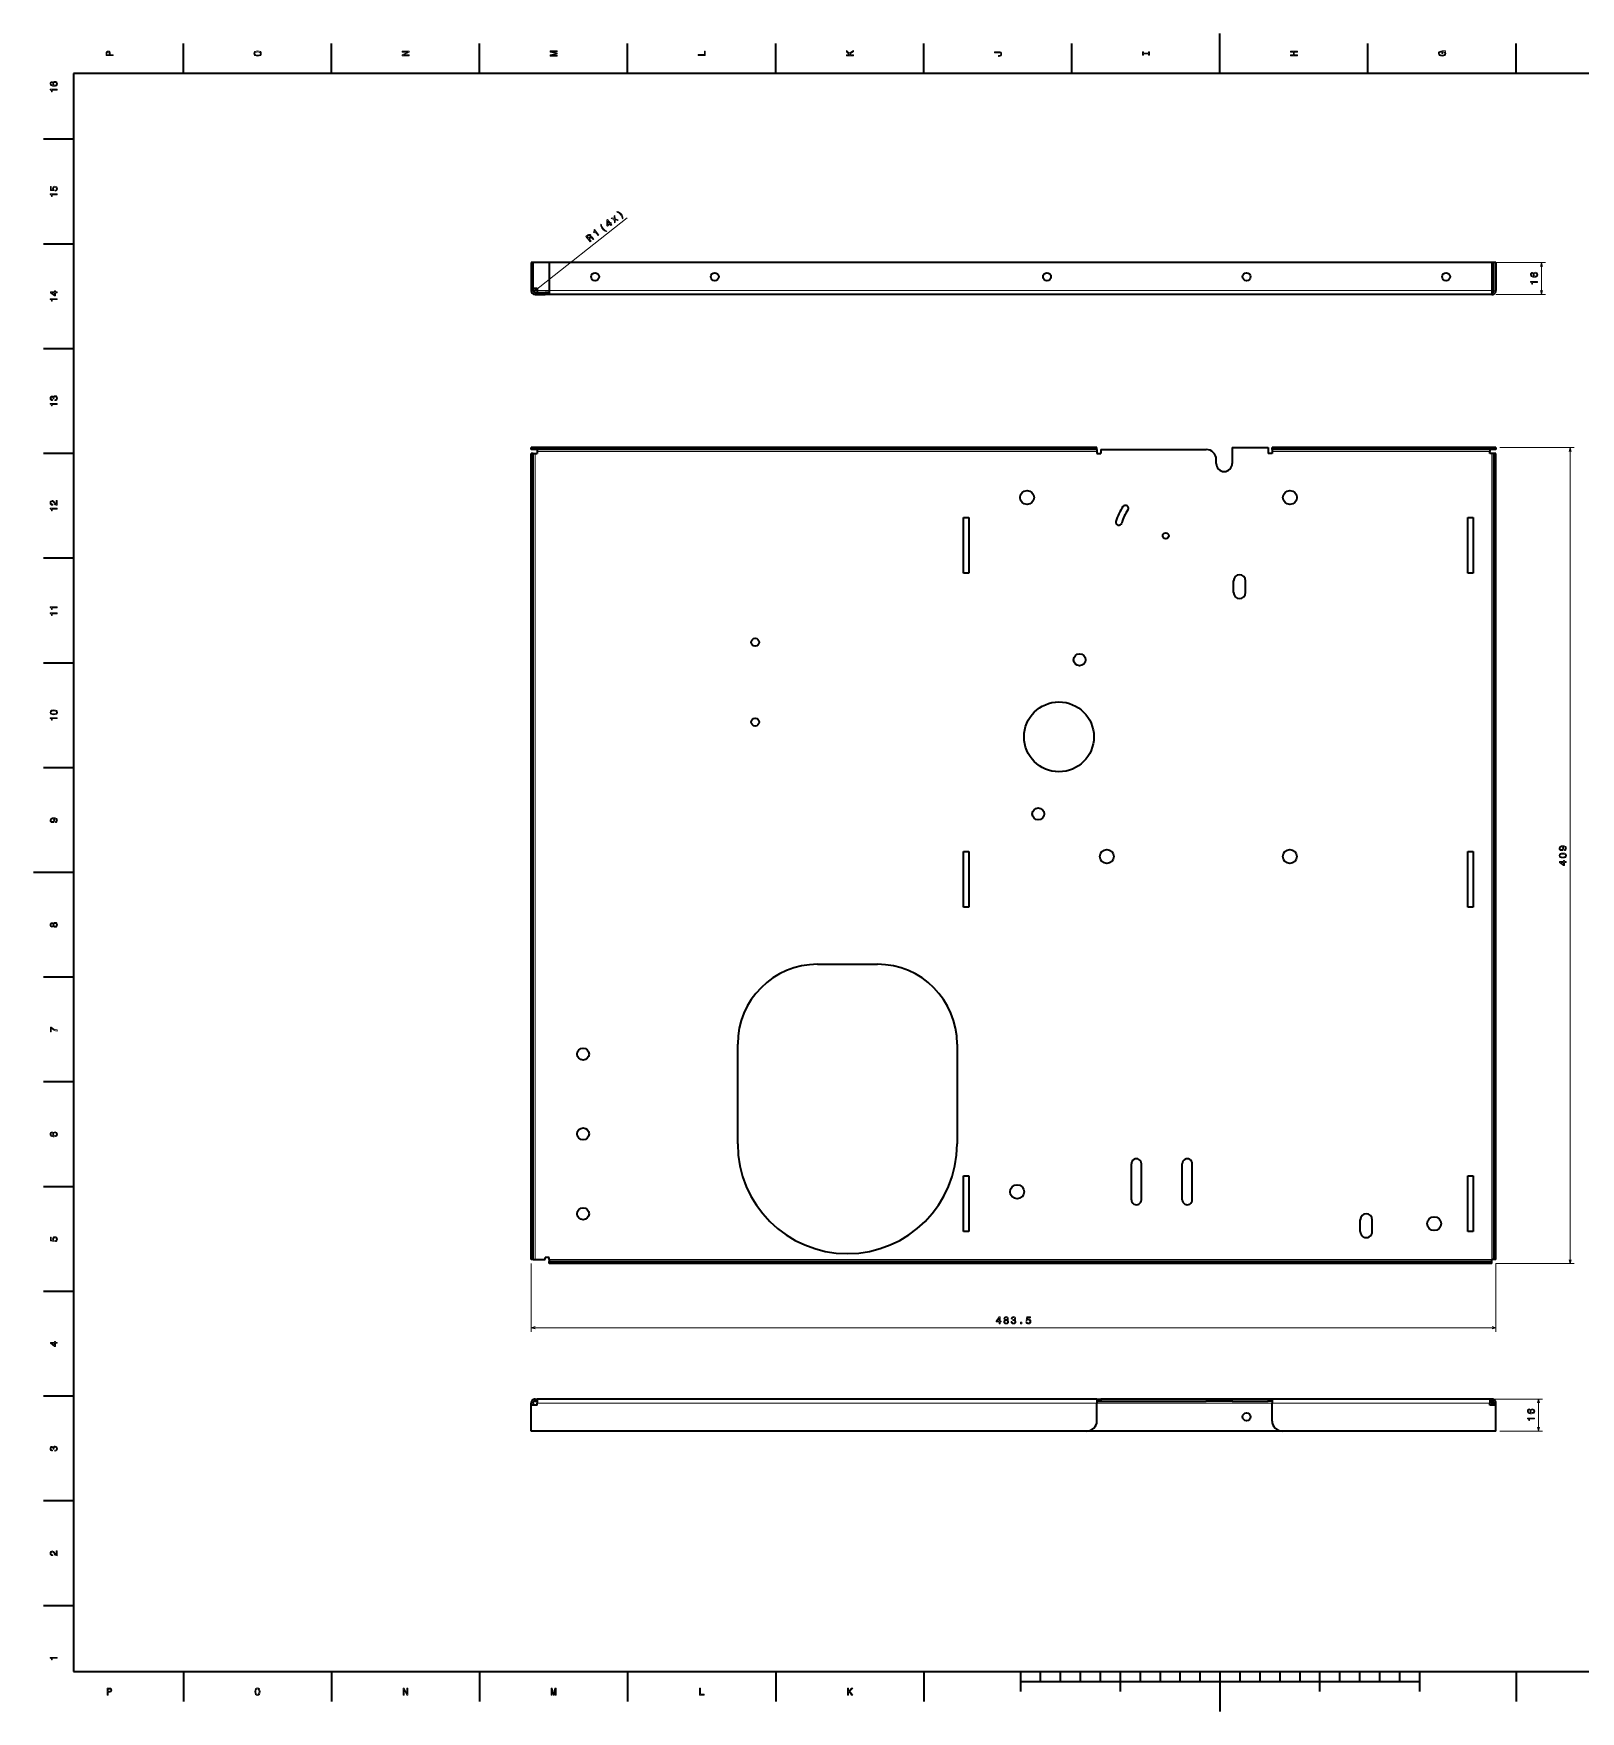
# Model space of a CAD drawing. Extents: x 0 to 1189, y 0 to 841.
# Drawn here: x 0 to 775, y 0 to 841 of the extents above; entities that cross this region are included whole.
import ezdxf

# ---------------------------------------------------------------- set-up
doc = ezdxf.new("R2010")
doc.units = 0

msp = doc.modelspace()

# ---------------------------------------------------------------- linework, layer by layer
at = {"color": 7, "lineweight": 35}
for p, q in [((594.5, 821), (594.5, 841)), ((1169, 821), (20, 821)), ((20, 821), (20, 20)), ((730.861816, 726.222473), (258.361786, 726.222473)), ((730.861816, 710.222229), (258.361786, 710.222229)), ((527.861816, 633.489868), (249.361786, 633.489868)), ((527.861816, 632.489868), (249.361786, 632.489868)), ((534.861816, 632.489868), (587.661804, 632.489868)), ((732.861816, 633.489868), (625.661804, 633.489868)), ((732.861816, 632.489868), (625.661804, 632.489868)), ((249.361786, 226.489868), (249.361786, 630.489868)), ((250.361786, 226.489868), (250.361786, 630.489868)), ((731.861816, 226.489868), (731.861816, 630.489868)), ((732.861816, 226.489868), (732.861816, 630.489868)), ((466.061798, 570.489868), (466.061798, 598.489868)), ((468.661774, 598.489868), (468.661774, 570.489868)), ((718.811768, 570.489868), (718.811768, 598.489868)), ((721.411743, 598.489868), (721.411743, 570.489868)), ((466.061798, 403.102356), (466.061798, 431.102356)), ((468.661774, 431.102356), (468.661774, 403.102356)), ((718.811768, 403.102356), (718.811768, 431.102356)), ((721.411743, 431.102356), (721.411743, 403.102356)), ((20, 420.5), (0, 420.5)), ((392.861786, 374.489868), (422.861786, 374.489868)), ((352.861786, 284.489868), (352.861786, 334.489868)), ((462.861786, 334.489868), (462.861786, 284.489868)), ((466.061798, 240.489868), (466.061798, 268.489868)), ((468.661774, 268.489868), (468.661774, 240.489868)), ((718.811768, 240.489868), (718.811768, 268.489868)), ((721.411743, 268.489868), (721.411743, 240.489868)), ((730.861816, 225.489868), (258.361786, 225.489868)), ((730.861816, 224.489868), (258.361786, 224.489868)), ((532.861816, 156.560791), (252.361786, 156.560791)), ((587.661804, 156.560791), (534.861816, 156.560791)), ((534.861816, 155.560791), (587.661804, 155.560791)), ((729.861816, 156.560791), (620.661804, 156.560791)), ((527.861816, 140.560791), (249.361786, 140.560791)), ((625.661499, 140.560547), (527.861511, 140.560547)), ((732.861816, 140.560791), (625.661804, 140.560791)), ((20, 20), (1169, 20)), ((594.5, 20), (594.5, 0)), ((494.5, 15), (694.5, 15))]:
    msp.add_line(p, q, dxfattribs=at)
at = {"color": 7, "lineweight": 35, "ltscale": 0.375}
for p, q in [((75.099998, 821), (75.099998, 836)), ((149.300003, 821), (149.300003, 836)), ((223.5, 821), (223.5, 836)), ((297.700012, 821), (297.700012, 836)), ((371.899994, 821), (371.899994, 836)), ((446.100006, 821), (446.100006, 836)), ((520.299988, 821), (520.299988, 836)), ((668.700012, 821), (668.700012, 836)), ((742.900024, 821), (742.900024, 836)), ((20, 788), (5, 788)), ((20, 735.5), (5, 735.5)), ((20, 683), (5, 683)), ((20, 630.5), (5, 630.5)), ((20, 578), (5, 578)), ((20, 525.5), (5, 525.5)), ((20, 473), (5, 473)), ((20, 368), (5, 368)), ((20, 315.5), (5, 315.5)), ((20, 263), (5, 263)), ((20, 210.5), (5, 210.5)), ((20, 158), (5, 158)), ((20, 105.5), (5, 105.5)), ((20, 53), (5, 53)), ((75.099998, 20), (75.099998, 5)), ((149.300003, 20), (149.300003, 5)), ((223.5, 20), (223.5, 5)), ((297.700012, 20), (297.700012, 5)), ((371.899994, 20), (371.899994, 5)), ((446.100006, 20), (446.100006, 5)), ((742.900024, 20), (742.900024, 5))]:
    msp.add_line(p, q, dxfattribs=at)
at = {"color": 7, "lineweight": 13}
for p, q in [((250.577042, 711.602417), (297.436371, 748.614319)), ((732.861816, 726.222473), (757.681213, 726.222473)), ((730.861816, 712.222229), (258.361786, 712.222229)), ((732.861816, 710.222229), (757.681213, 710.222229)), ((532.861816, 631.489868), (252.361786, 631.489868)), ((729.861816, 631.489868), (620.661804, 631.489868)), ((734.861816, 633.489868), (772.033203, 633.489868)), ((770.033203, 224.489868), (770.033203, 633.489868)), ((251.361786, 630.489868), (251.361786, 226.489868)), ((730.861816, 227.489868), (730.861816, 630.489868)), ((249.361786, 224.489868), (249.361786, 190.347977)), ((730.861816, 226.489868), (258.361786, 226.489868)), ((732.861816, 224.489868), (732.861816, 190.347977)), ((732.861816, 224.489868), (772.033203, 224.489868)), ((249.361786, 192.347977), (732.861816, 192.347977)), ((532.861816, 154.560791), (252.361786, 154.560791)), ((620.661499, 154.560791), (532.861511, 154.560791)), ((729.861816, 154.560791), (620.661804, 154.560791)), ((731.861816, 156.560791), (756.177429, 156.560791)), ((734.861816, 140.560791), (756.177429, 140.560791))]:
    msp.add_line(p, q, dxfattribs=at)
at = {"color": 7, "lineweight": 35, "ltscale": 0.025}
for p, q in [((250.361786, 726.222229), (249.361786, 726.222229)), ((732.861816, 726.222229), (731.861816, 726.222229)), ((252.361786, 713.222229), (252.361786, 712.222229)), ((252.361786, 712.222229), (252.361786, 711.222229)), ((256.361786, 711.222229), (256.361786, 710.222229)), ((731.862061, 713.222229), (730.862061, 713.222229)), ((249.361786, 632.489868), (249.361786, 633.489868)), ((252.361786, 632.489868), (252.361786, 631.489868)), ((252.361786, 631.489868), (252.361786, 630.489868)), ((532.861816, 632.489868), (532.861816, 633.489868)), ((532.861816, 632.489868), (532.861816, 631.489868)), ((532.861816, 631.489868), (532.861816, 630.489868)), ((620.661804, 632.489868), (620.661804, 633.489868)), ((620.661804, 632.489868), (620.661804, 631.489868)), ((620.661804, 631.489868), (620.661804, 630.489868)), ((729.861816, 632.489868), (729.861816, 631.489868)), ((729.861816, 630.489868), (729.861816, 631.489868)), ((732.861816, 633.489868), (732.861816, 632.489868)), ((250.361786, 630.489868), (249.361786, 630.489868)), ((250.361786, 630.489868), (251.361786, 630.489868)), ((251.361786, 630.489868), (252.361786, 630.489868)), ((730.861816, 630.489868), (729.861816, 630.489868)), ((731.861816, 630.489868), (730.861816, 630.489868)), ((732.861816, 630.489868), (731.861816, 630.489868)), ((256.361786, 226.489868), (256.361786, 227.489868)), ((258.361786, 226.489868), (258.361786, 227.489868)), ((250.361786, 226.489868), (249.361786, 226.489868)), ((250.361786, 226.489868), (251.361786, 226.489868)), ((258.361786, 226.489868), (258.361786, 225.489868)), ((258.361786, 224.489868), (258.361786, 225.489868)), ((731.861816, 226.489868), (730.861816, 226.489868)), ((730.861816, 225.489868), (730.861816, 226.489868)), ((730.861816, 224.489868), (730.861816, 225.489868)), ((732.861816, 226.489868), (731.861816, 226.489868)), ((249.361786, 153.560791), (249.361786, 154.560791)), ((250.361786, 154.560791), (250.361786, 153.560791)), ((251.361786, 156.560791), (252.361786, 156.560791)), ((251.361786, 155.560791), (252.361786, 155.560791)), ((252.361786, 153.560791), (252.361786, 154.560791)), ((534.861816, 156.560791), (534.861816, 155.560791)), ((592.661804, 155.560791), (592.661804, 156.560791)), ((600.661804, 155.560791), (600.661804, 156.560791)), ((618.661804, 156.560791), (618.661804, 155.560791)), ((730.861816, 156.560791), (729.861816, 156.560791)), ((730.861816, 155.560791), (729.861816, 155.560791)), ((729.861816, 153.560791), (729.861816, 154.560791)), ((730.861816, 154.560791), (730.861816, 155.560791)), ((731.861816, 154.560791), (731.861816, 153.560791)), ((732.861816, 153.560791), (732.861816, 154.560791))]:
    msp.add_line(p, q, dxfattribs=at)
at = {"color": 7, "lineweight": 35, "ltscale": 0.35}
for p, q in [((249.361786, 726.222229), (249.361786, 712.222229)), ((250.361786, 712.222229), (250.361786, 726.222229)), ((731.861816, 712.222229), (731.861816, 726.222229)), ((732.861816, 726.222229), (732.861816, 712.222229))]:
    msp.add_line(p, q, dxfattribs=at)
at = {"color": 7, "lineweight": 35, "ltscale": 0.2}
for p, q in [((258.362061, 726.222229), (250.362076, 726.222229)), ((600.661804, 633.489868), (600.661804, 625.489868)), ((600.661804, 156.560791), (592.661804, 156.560791)), ((600.661804, 155.560791), (592.661804, 155.560791))]:
    msp.add_line(p, q, dxfattribs=at)
at = {"color": 7, "lineweight": 35, "ltscale": 0.350006}
for p, q in [((258.361786, 726.222473), (258.361786, 712.222229)), ((730.861816, 726.222473), (730.861816, 712.222229))]:
    msp.add_line(p, q, dxfattribs=at)
at = {"color": 7, "lineweight": 35, "ltscale": 0.024994}
msp.add_line((731.861816, 726.222229), (730.862061, 726.222229), dxfattribs=at)
at = {"color": 7, "lineweight": 13, "ltscale": 0.400006}
msp.add_line((755.681213, 710.222229), (755.681213, 726.222473), dxfattribs=at)
at = {"color": 7, "lineweight": 35, "ltscale": 0.049993}
msp.add_line((252.361786, 713.222229), (250.362076, 713.222229), dxfattribs=at)
at = {"color": 7, "lineweight": 35, "ltscale": 0.125}
for p, q in [((251.361786, 711.222229), (256.361786, 711.222229)), ((251.361786, 710.222229), (256.361786, 710.222229)), ((532.861816, 633.489868), (527.861816, 633.489868)), ((532.861816, 632.489868), (527.861816, 632.489868)), ((625.661804, 633.489868), (620.661804, 633.489868)), ((625.661804, 632.489868), (620.661804, 632.489868)), ((251.361786, 226.489868), (256.361786, 226.489868)), ((592.661804, 156.560791), (587.661804, 156.560791)), ((592.661804, 155.560791), (587.661804, 155.560791)), ((504.5, 20), (504.5, 15)), ((514.5, 20), (514.5, 15)), ((524.5, 20), (524.5, 15)), ((534.5, 20), (534.5, 15)), ((554.5, 20), (554.5, 15)), ((564.5, 20), (564.5, 15)), ((574.5, 20), (574.5, 15)), ((584.5, 20), (584.5, 15)), ((604.5, 20), (604.5, 15)), ((614.5, 20), (614.5, 15)), ((624.5, 20), (624.5, 15)), ((634.5, 20), (634.5, 15)), ((654.5, 20), (654.5, 15)), ((664.5, 20), (664.5, 15)), ((674.5, 20), (674.5, 15)), ((684.5, 20), (684.5, 15))]:
    msp.add_line(p, q, dxfattribs=at)
at = {"color": 7, "lineweight": 13, "ltscale": 0.150007}
msp.add_line((258.362061, 712.222229), (252.361786, 712.222229), dxfattribs=at)
at = {"color": 7, "lineweight": 35, "ltscale": 0.05}
for p, q in [((258.361786, 711.222229), (256.361786, 711.222229)), ((258.361786, 710.222229), (256.361786, 710.222229)), ((258.361786, 712.222229), (258.361786, 710.222229)), ((730.861816, 712.222229), (730.861816, 710.222229)), ((534.861816, 632.489868), (534.861816, 630.489868)), ((532.861816, 630.489868), (534.861816, 630.489868)), ((592.661804, 625.489868), (592.661804, 627.489868)), ((620.661804, 630.489868), (618.661804, 630.489868)), ((258.361786, 227.489868), (256.361786, 227.489868)), ((252.361786, 156.560791), (252.361786, 154.560791)), ((532.861816, 156.560791), (534.861816, 156.560791)), ((532.861816, 156.560791), (532.861816, 154.560791)), ((532.861816, 155.560791), (534.861816, 155.560791)), ((620.661804, 156.560791), (618.661804, 156.560791)), ((620.661804, 155.560791), (618.661804, 155.560791)), ((620.661804, 156.560791), (620.661804, 154.560791)), ((729.861816, 156.560791), (729.861816, 154.560791))]:
    msp.add_line(p, q, dxfattribs=at)
at = {"color": 7, "lineweight": 13, "ltscale": 0.025}
for p, q in [((527.861816, 632.489868), (527.861816, 633.489868)), ((625.661804, 632.489868), (625.661804, 633.489868)), ((730.861816, 226.489868), (730.861816, 227.489868)), ((587.661804, 155.560791), (587.661804, 156.560791))]:
    msp.add_line(p, q, dxfattribs=at)
at = {"color": 7, "lineweight": 35, "ltscale": 0.45}
for p, q in [((600.661804, 633.489868), (618.661804, 633.489868)), ((550.161804, 256.489868), (550.161804, 274.489868)), ((555.161804, 256.489868), (555.161804, 274.489868)), ((575.661804, 256.489868), (575.661804, 274.489868)), ((580.661804, 256.489868), (580.661804, 274.489868)), ((618.661804, 156.560791), (600.661804, 156.560791)), ((600.661804, 155.560791), (618.661804, 155.560791))]:
    msp.add_line(p, q, dxfattribs=at)
at = {"color": 7, "lineweight": 35, "ltscale": 0.075}
for p, q in [((618.661804, 633.489868), (618.661804, 630.489868)), ((252.361786, 153.560791), (249.361786, 153.560791)), ((732.861816, 153.560791), (729.861816, 153.560791))]:
    msp.add_line(p, q, dxfattribs=at)
at = {"color": 7, "lineweight": 35, "ltscale": 0.0125}
for p, q in [((466.061798, 598.489868), (466.561798, 598.489868)), ((468.161774, 598.489868), (468.661774, 598.489868)), ((718.811768, 598.489868), (719.311768, 598.489868)), ((720.911743, 598.489868), (721.411743, 598.489868)), ((466.561798, 570.489868), (466.061798, 570.489868)), ((468.661774, 570.489868), (468.161774, 570.489868)), ((719.311768, 570.489868), (718.811768, 570.489868)), ((721.411743, 570.489868), (720.911743, 570.489868)), ((466.061798, 431.102356), (466.561798, 431.102356)), ((468.161774, 431.102356), (468.661774, 431.102356)), ((718.811768, 431.102356), (719.311768, 431.102356)), ((720.911743, 431.102356), (721.411743, 431.102356)), ((466.561798, 403.102356), (466.061798, 403.102356)), ((468.661774, 403.102356), (468.161774, 403.102356)), ((719.311768, 403.102356), (718.811768, 403.102356)), ((721.411743, 403.102356), (720.911743, 403.102356)), ((466.061798, 268.489868), (466.561798, 268.489868)), ((468.161774, 268.489868), (468.661774, 268.489868)), ((718.811768, 268.489868), (719.311768, 268.489868)), ((720.911743, 268.489868), (721.411743, 268.489868)), ((466.561798, 240.489868), (466.061798, 240.489868)), ((468.661774, 240.489868), (468.161774, 240.489868)), ((719.311768, 240.489868), (718.811768, 240.489868)), ((721.411743, 240.489868), (720.911743, 240.489868))]:
    msp.add_line(p, q, dxfattribs=at)
at = {"color": 7, "lineweight": 35, "ltscale": 0.039999}
for p, q in [((466.561798, 598.489868), (468.161774, 598.489868)), ((719.311768, 598.489868), (720.911743, 598.489868)), ((468.161774, 570.489868), (466.561798, 570.489868)), ((720.911743, 570.489868), (719.311768, 570.489868)), ((466.561798, 431.102356), (468.161774, 431.102356)), ((719.311768, 431.102356), (720.911743, 431.102356)), ((468.161774, 403.102356), (466.561798, 403.102356)), ((720.911743, 403.102356), (719.311768, 403.102356)), ((466.561798, 268.489868), (468.161774, 268.489868)), ((719.311768, 268.489868), (720.911743, 268.489868)), ((468.161774, 240.489868), (466.561798, 240.489868)), ((720.911743, 240.489868), (719.311768, 240.489868))]:
    msp.add_line(p, q, dxfattribs=at)
at = {"color": 7, "lineweight": 35, "ltscale": 0.15}
for p, q in [((601.350769, 560.762451), (601.350769, 566.762451)), ((607.350769, 560.762451), (607.350769, 566.762451)), ((664.861816, 240.489868), (664.861816, 246.489868)), ((670.861816, 240.489868), (670.861816, 246.489868))]:
    msp.add_line(p, q, dxfattribs=at)
at = {"color": 7, "lineweight": 35, "ltscale": 0.325}
for p, q in [((249.361786, 140.560791), (249.361786, 153.560791)), ((732.861816, 140.560791), (732.861816, 153.560791))]:
    msp.add_line(p, q, dxfattribs=at)
at = {"color": 7, "lineweight": 35, "ltscale": 0.225}
for p, q in [((532.861816, 145.560791), (532.861816, 154.560791)), ((620.661804, 145.560791), (620.661804, 154.560791))]:
    msp.add_line(p, q, dxfattribs=at)
at = {"color": 7, "lineweight": 13, "ltscale": 0.025008}
msp.add_line((730.861816, 154.560791), (729.861511, 154.560791), dxfattribs=at)
at = {"color": 7, "lineweight": 35, "ltscale": 0.024993}
msp.add_line((730.861816, 154.560791), (730.861816, 153.561066), dxfattribs=at)
at = {"color": 7, "lineweight": 13, "ltscale": 0.4}
msp.add_line((754.177429, 140.560791), (754.177429, 156.560791), dxfattribs=at)
at = {"color": 7, "lineweight": 35, "ltscale": 0.25}
for p, q in [((494.5, 20), (494.5, 10)), ((544.5, 20), (544.5, 10)), ((644.5, 20), (644.5, 10)), ((694.5, 20), (694.5, 10))]:
    msp.add_line(p, q, dxfattribs=at)
at = {"color": 7, "lineweight": 13}
for points in [[(39.833214, 829.935913), (39.833214, 830.399841), (38.355549, 830.399841), (38.355549, 830.914246), (38.330334, 831.433716), (38.15382, 831.84729), (37.810879, 832.114563), (37.341858, 832.205322), (36.908142, 832.134705), (36.59042, 831.932983), (36.398777, 831.600159), (36.333214, 831.14624), (36.333214, 829.935913)], [(36.761887, 831.020203), (36.792149, 831.322754), (36.88797, 831.544678), (37.064484, 831.675781), (37.341858, 831.721191), (37.634365, 831.670776), (37.810879, 831.534607), (37.901657, 831.302612), (37.926872, 830.984863), (37.926872, 830.399841), (36.761887, 830.399841)], [(112.283211, 829.703918), (113.069954, 829.794678), (113.649925, 830.056946), (114.007996, 830.465454), (114.129036, 831), (114.007996, 831.529541), (113.649925, 831.943115), (113.069954, 832.200317), (112.283211, 832.296143), (111.501511, 832.200317), (111.183784, 832.089355), (110.921539, 831.943115), (110.563469, 831.529541), (110.472694, 831.277405), (110.437393, 831), (110.563469, 830.460388), (110.916496, 830.05188), (111.496468, 829.794678)], [(112.283211, 830.188049), (111.672981, 830.24353), (111.224136, 830.409973), (110.951797, 830.667175), (110.85598, 831), (110.951797, 831.32782), (111.229179, 831.585022), (111.678024, 831.751465), (112.283211, 831.811951), (112.89344, 831.751465), (113.342285, 831.585022), (113.614624, 831.32782), (113.705399, 831), (113.614624, 830.667175), (113.342285, 830.409973), (112.898483, 830.24353)], [(188.2332, 829.850159), (188.2332, 830.268738), (185.363602, 830.268738), (188.2332, 831.610229), (188.2332, 832.149841), (184.7332, 832.149841), (184.7332, 831.726257), (187.602798, 831.726257), (184.7332, 830.399841), (184.7332, 829.850159)], [(262.433228, 829.739197), (262.433228, 830.127502), (259.255981, 830.127502), (262.433228, 830.783142), (262.433228, 831.216858), (259.255981, 831.867432), (262.433228, 831.867432), (262.433228, 832.260803), (258.933228, 832.260803), (258.933228, 831.645569), (262.019684, 831), (258.933228, 830.359497), (258.933228, 829.739197)], [(336.633209, 829.976257), (336.633209, 832.225525), (336.209564, 832.225525), (336.209564, 830.440186), (333.133209, 830.440186), (333.133209, 829.976257)], [(410.833221, 829.90564), (410.833221, 830.369629), (409.587555, 830.369629), (409.143738, 830.783142), (410.833221, 831.958191), (410.833221, 832.523071), (408.805847, 831.110962), (407.333221, 832.482727), (407.333221, 831.867432), (408.952087, 830.369629), (407.333221, 830.369629), (407.333221, 829.90564)], [(483.873291, 831.403442), (484.24649, 831.368164), (484.503693, 831.262268), (484.660034, 831.04541), (484.705414, 830.712524), (484.660034, 830.384705), (484.513794, 830.167847), (484.256592, 830.041809), (483.883392, 830.00647), (483.631226, 830.016602), (483.631226, 829.562683), (483.888428, 829.552612), (484.448212, 829.613098), (484.836548, 829.819885), (485.053406, 830.177979), (485.129059, 830.70752), (485.053406, 831.231995), (484.836548, 831.590088), (484.453278, 831.796814), (483.893463, 831.862427), (481.533234, 831.862427), (481.533234, 831.403442)], [(558.80957, 830.768005), (558.80957, 830.122498), (559.233215, 830.122498), (559.233215, 831.877502), (558.80957, 831.877502), (558.80957, 831.231995), (556.15686, 831.231995), (556.15686, 831.877502), (555.733215, 831.877502), (555.733215, 830.122498), (556.15686, 830.122498), (556.15686, 830.768005)], [(633.433167, 829.829956), (633.433167, 830.299011), (631.789063, 830.299011), (631.789063, 831.700989), (633.433167, 831.700989), (633.433167, 832.164978), (629.933167, 832.164978), (629.933167, 831.700989), (631.360413, 831.700989), (631.360413, 830.299011), (629.933167, 830.299011), (629.933167, 829.829956)], [(707.164185, 831.922913), (707.633179, 832.008667), (707.633179, 832.260803), (705.741943, 832.260803), (705.741943, 830.984863), (706.170654, 830.984863), (706.170654, 831.771606), (706.200928, 831.771606), (706.664856, 831.711121), (707.007813, 831.549744), (707.22467, 831.302612), (707.295288, 830.994934), (707.204529, 830.652039), (706.93219, 830.384705), (706.483337, 830.213257), (705.868042, 830.152771), (705.257813, 830.208191), (704.80896, 830.3797), (704.536621, 830.652039), (704.440796, 831.020203), (704.491272, 831.272339), (704.632446, 831.479126), (704.869507, 831.630432), (705.187195, 831.716125), (705.187195, 832.215454), (704.703064, 832.08429), (704.339966, 831.837158), (704.118042, 831.489197), (704.037354, 831.050415), (704.163452, 830.475525), (704.531616, 830.041809), (705.111572, 829.764404), (705.883179, 829.668579), (706.659851, 829.764404), (707.239807, 830.041809), (707.607971, 830.450317), (707.729004, 830.964722), (707.68866, 831.252197), (707.587769, 831.509399), (707.411255, 831.731262)], [(9.276297, 816.978394), (8.867795, 816.882568), (8.565202, 816.660706), (8.373559, 816.317749), (8.307997, 815.873962), (8.3433, 815.576355), (8.43912, 815.319153), (8.595461, 815.092224), (8.817363, 814.900574), (9.09474, 814.749268), (9.432636, 814.638367), (9.831052, 814.567749), (10.279899, 814.547546), (10.996037, 814.628235), (11.51549, 814.875366), (11.82817, 815.273804), (11.934077, 815.818481), (11.8433, 816.307678), (11.606268, 816.680847), (11.233069, 816.922913), (10.759006, 817.008667), (10.279899, 816.922913), (9.911743, 816.690918), (9.679755, 816.332886), (9.599063, 815.889038), (9.699927, 815.409973), (9.987391, 815.05188), (9.432636, 815.127563), (9.034222, 815.28894), (8.79719, 815.536011), (8.716498, 815.878967), (8.756845, 816.131165), (8.862752, 816.322754), (9.039265, 816.448853), (9.276297, 816.514404)], [(10.764049, 816.51947), (11.081772, 816.463989), (11.323847, 816.322754), (11.48523, 816.095825), (11.535663, 815.813416), (11.48523, 815.515869), (11.32889, 815.28894), (11.086815, 815.142639), (10.769092, 815.09729), (10.456412, 815.147705), (10.21938, 815.28894), (10.068084, 815.520935), (10.012608, 815.833557), (10.068084, 816.105896), (10.214337, 816.322754), (10.451368, 816.463989)], [(11.833213, 812.641235), (11.833213, 813.100159), (8.307997, 813.100159), (8.307997, 812.757202), (8.615634, 812.666443), (8.822406, 812.484863), (8.943443, 812.20752), (8.983789, 811.824219), (9.341859, 811.824219), (9.341859, 812.641235)], [(11.833213, 760.141235), (11.833213, 760.600159), (8.307997, 760.600159), (8.307997, 760.257202), (8.615634, 760.166443), (8.822406, 759.984863), (8.943443, 759.70752), (8.983789, 759.324219), (9.341859, 759.324219), (9.341859, 760.141235)], [(10.920389, 762.017334), (11.333934, 762.128235), (11.6567, 762.375366), (11.858429, 762.738464), (11.934077, 763.202454), (11.8433, 763.711853), (11.596181, 764.110229), (11.202809, 764.362427), (10.698487, 764.458252), (10.229466, 764.372498), (9.861311, 764.130432), (9.624279, 763.752197), (9.538545, 763.263), (9.599063, 762.884766), (9.76549, 762.592224), (8.822406, 762.733459), (8.822406, 764.266602), (8.408861, 764.266602), (8.408861, 762.395569), (10.26477, 762.118164), (10.26477, 762.521606), (10.027738, 762.814148), (9.942002, 763.187317), (9.997478, 763.510071), (10.158861, 763.757202), (10.405979, 763.913574), (10.723703, 763.969055), (11.041427, 763.913574), (11.288545, 763.752197), (11.444884, 763.505066), (11.50036, 763.187317), (11.465057, 762.920044), (11.349063, 762.713257), (11.167507, 762.561951), (10.920389, 762.486328)], [(291.507721, 746.480164), (291.400543, 747.738708), (292.615845, 747.355469), (293.03537, 747.686768), (291.409607, 748.182861), (291.313202, 749.777649), (290.909515, 749.458801), (291.000641, 748.277588), (289.87262, 748.639832), (289.461029, 748.314697), (290.981354, 747.838196), (291.100098, 746.158203)], [(295.323822, 748.253967), (295.264893, 748.914368), (295.126038, 749.505188), (294.891541, 750.046204), (294.555969, 750.552368), (294.144409, 750.992065), (293.669342, 751.349426), (293.12677, 751.621399), (292.497986, 751.831665), (292.248657, 751.634766), (292.801636, 751.390259), (293.310028, 751.072083), (293.767609, 750.687988), (294.172089, 750.249146), (294.505341, 749.754028), (294.776093, 749.215942), (294.960815, 748.648499), (295.074493, 748.057068)], [(278.993103, 736.595459), (279.361145, 736.886169), (278.445251, 738.045776), (278.821228, 738.342712), (279.107605, 738.549683), (279.325531, 738.631775), (279.523682, 738.576233), (279.747681, 738.373962), (280.048798, 738.033386), (280.256958, 737.818665), (280.413879, 737.717651), (280.829407, 738.045898), (280.77002, 738.121094), (280.591492, 738.159973), (280.397278, 738.34082), (280.01947, 738.762146), (279.692719, 739.037476), (279.520416, 739.068481), (279.318542, 739.031189), (279.398712, 739.255127), (279.400116, 739.481201), (279.333801, 739.711609), (279.191895, 739.940063), (278.873901, 740.22876), (278.518677, 740.353088), (278.138672, 740.297119), (277.741852, 740.067261), (276.823669, 739.342041)], [(282.971619, 739.737915), (283.331757, 740.022339), (281.146729, 742.788757), (280.877625, 742.576172), (280.99707, 742.278503), (280.982727, 742.003723), (280.840088, 741.736816), (280.564331, 741.467529), (280.786255, 741.186584), (281.427399, 741.692993)], [(287.102264, 741.760193), (287.351593, 741.957092), (286.794678, 742.198425), (286.289368, 742.512695), (285.824707, 742.897583), (285.424194, 743.3396), (285.086975, 743.831604), (284.823303, 744.368835), (284.631531, 744.937134), (284.525757, 745.53479), (284.276428, 745.337891), (284.33136, 744.674316), (284.470276, 744.083557), (284.707886, 743.538574), (285.04425, 743.03949), (285.454987, 742.592712), (285.926941, 742.239258), (286.469513, 741.967346)], [(289.359528, 744.783447), (289.715698, 745.064758), (289.17804, 745.745483), (289.569855, 746.054932), (289.319763, 746.371521), (288.927979, 746.062073), (287.593201, 747.751953), (287.233063, 747.467529), (287.339722, 744.859009), (287.614807, 744.510742), (288.821869, 745.464111)], [(287.697144, 745.089905), (287.599609, 747.011536), (288.571777, 745.780762)], [(277.904663, 739.649597), (278.164825, 739.816528), (278.394409, 739.875732), (278.610657, 739.821655), (278.818207, 739.63208), (278.95993, 739.371277), (278.962494, 739.148376), (278.8367, 738.93335), (278.602997, 738.716614), (278.179535, 738.382141), (277.457458, 739.296387)], [(751.124268, 721.30072), (750.71582, 721.204895), (750.413208, 720.983032), (750.221558, 720.640076), (750.156006, 720.196289), (750.191284, 719.898743), (750.287109, 719.641479), (750.443481, 719.414551), (750.665405, 719.2229), (750.942749, 719.071655), (751.28064, 718.960693), (751.679077, 718.890076), (752.12793, 718.869873), (752.843994, 718.950562), (753.363525, 719.197693), (753.676147, 719.59613), (753.782104, 720.140808), (753.691284, 720.630005), (753.454224, 721.003174), (753.081055, 721.245239), (752.606995, 721.330994), (752.12793, 721.245239), (751.759766, 721.013306), (751.52771, 720.655212), (751.447021, 720.211426), (751.547974, 719.7323), (751.835388, 719.374207), (751.28064, 719.44989), (750.882202, 719.611267), (750.645203, 719.858398), (750.564453, 720.201294), (750.604858, 720.453491), (750.710754, 720.645142), (750.887268, 720.771179), (751.124268, 720.836792)], [(753.681213, 716.26355), (753.681213, 716.722473), (750.156006, 716.722473), (750.156006, 716.379578), (750.463623, 716.288757), (750.67041, 716.107239), (750.791443, 715.829834), (750.831787, 715.446533), (751.189819, 715.446533), (751.189819, 716.26355)], [(752.612061, 720.841797), (752.92981, 720.786316), (753.171875, 720.645142), (753.333252, 720.418152), (753.383667, 720.135742), (753.333252, 719.838196), (753.17688, 719.611267), (752.934814, 719.465027), (752.617065, 719.419617), (752.304443, 719.470032), (752.067383, 719.611267), (751.916077, 719.843262), (751.860596, 720.155945), (751.916077, 720.428284), (752.062378, 720.645142), (752.299377, 720.786316)], [(11.833213, 707.641235), (11.833213, 708.100159), (8.307997, 708.100159), (8.307997, 707.757202), (8.615634, 707.666443), (8.822406, 707.484863), (8.943443, 707.20752), (8.983789, 706.824219), (9.341859, 706.824219), (9.341859, 707.641235)], [(11.833213, 711.04541), (11.833213, 711.499268), (10.965778, 711.499268), (10.965778, 711.998596), (10.56232, 711.998596), (10.56232, 711.499268), (8.408861, 711.499268), (8.408861, 711.040344), (10.521974, 709.507202), (10.965777, 709.507202), (10.965778, 711.04541)], [(10.56232, 709.930847), (8.993876, 711.04541), (10.56232, 711.04541)], [(10.733789, 656.997131), (10.769092, 656.997131), (11.253242, 657.07782), (11.616354, 657.31488), (11.848343, 657.688049), (11.934077, 658.182312), (11.848343, 658.706787), (11.626441, 659.100159), (11.273415, 659.352295), (10.819525, 659.443115), (10.521974, 659.402771), (10.279899, 659.291809), (10.0933, 659.110229), (9.957132, 658.868164), (9.684798, 659.195984), (9.251081, 659.311951), (8.857709, 659.236328), (8.560158, 659.01947), (8.373559, 658.666443), (8.307997, 658.182312), (8.388688, 657.728394), (8.610591, 657.380432), (8.963616, 657.153442), (9.432636, 657.07782), (9.467939, 657.07782), (9.467939, 657.526672), (9.145173, 657.567017), (8.913184, 657.69812), (8.771974, 657.909973), (8.721541, 658.20752), (8.761888, 658.469727), (8.867795, 658.661377), (9.039265, 658.777405), (9.271254, 658.822754), (9.518372, 658.777405), (9.684798, 658.656372), (9.785663, 658.444519), (9.815922, 658.157043), (9.810879, 657.960388), (10.209293, 657.960388), (10.199207, 658.20752), (10.244596, 658.525208), (10.365634, 658.762268), (10.56232, 658.903442), (10.819524, 658.953918), (11.112032, 658.898438), (11.32889, 658.752197), (11.465057, 658.520203), (11.510447, 658.212524), (11.460014, 657.894836), (11.308718, 657.662842), (11.066643, 657.516602), (10.733789, 657.461121)], [(11.833213, 655.141235), (11.833213, 655.600159), (8.307997, 655.600159), (8.307997, 655.257202), (8.615634, 655.166443), (8.822406, 654.984863), (8.943443, 654.70752), (8.983789, 654.324219), (9.341859, 654.324219), (9.341859, 655.141235)], [(11.833213, 604.537476), (11.833213, 606.943115), (11.399495, 606.943115), (11.399495, 605.041809), (11.162464, 605.147705), (10.965778, 605.329285), (10.607709, 605.889038), (10.456412, 606.186584), (10.239553, 606.51947), (9.987391, 606.75647), (9.689841, 606.892639), (9.351945, 606.943115), (8.928314, 606.857361), (8.595461, 606.6203), (8.383645, 606.257202), (8.307997, 605.788208), (8.393732, 605.304077), (8.630763, 604.935913), (9.009006, 604.698853), (9.508285, 604.618164), (9.57889, 604.618164), (9.57889, 605.077087), (9.538545, 605.077087), (9.195605, 605.122498), (8.943443, 605.258667), (8.782061, 605.475525), (8.726584, 605.763), (8.777017, 606.055481), (8.903098, 606.272339), (9.099784, 606.413574), (9.346902, 606.463989), (9.57889, 606.428711), (9.775576, 606.332886), (9.947046, 606.171509), (10.098343, 605.949585), (10.259726, 605.652039), (10.572406, 605.157776), (10.905259, 604.809814), (11.308718, 604.603027), (11.818084, 604.537476)], [(11.833213, 602.641235), (11.833213, 603.100159), (8.307997, 603.100159), (8.307997, 602.757202), (8.615634, 602.666443), (8.822406, 602.484863), (8.943443, 602.20752), (8.983789, 601.824219), (9.341859, 601.824219), (9.341859, 602.641235)], [(11.833213, 553.177246), (11.833213, 553.636169), (8.307997, 553.636169), (8.307997, 553.293213), (8.615634, 553.202454), (8.822406, 553.020935), (8.943443, 552.74353), (8.983789, 552.360229), (9.341859, 552.360229), (9.341859, 553.177246)], [(11.833213, 550.141235), (11.833213, 550.600159), (8.307997, 550.600159), (8.307997, 550.257202), (8.615634, 550.166443), (8.822406, 549.984863), (8.943443, 549.70752), (8.983789, 549.324219), (9.341859, 549.324219), (9.341859, 550.141235)], [(10.123559, 499.552612), (10.915345, 499.628265), (11.480187, 499.865295), (11.823127, 500.24353), (11.934077, 500.768036), (11.823127, 501.287476), (11.480187, 501.66571), (10.915346, 501.897705), (10.123559, 501.978394), (9.336816, 501.897705), (9.024136, 501.80188), (8.766931, 501.66571), (8.423991, 501.287476), (8.307997, 500.768036), (8.423991, 500.24353), (8.771974, 499.865295), (9.336815, 499.628265)], [(11.833213, 497.641235), (11.833213, 498.100159), (8.307997, 498.100159), (8.307997, 497.757202), (8.615634, 497.666443), (8.822406, 497.484894), (8.943443, 497.20752), (8.983789, 496.824219), (9.341859, 496.824219), (9.341859, 497.641235)], [(10.123559, 500.036743), (9.513329, 500.077087), (9.074568, 500.203186), (8.817363, 500.430115), (8.726584, 500.768036), (8.817363, 501.100891), (9.074568, 501.32782), (9.513329, 501.453888), (10.123559, 501.494263), (10.738832, 501.453888), (11.177593, 501.32782), (11.434798, 501.100891), (11.520533, 500.768036), (11.434798, 500.430115), (11.177593, 500.203186), (10.738832, 500.077087)], [(10.965777, 445.539642), (11.364193, 445.615265), (11.671829, 445.832153), (11.863472, 446.175079), (11.934077, 446.628967), (11.898775, 446.926514), (11.807997, 447.193817), (11.651657, 447.420746), (11.429755, 447.612396), (11.152377, 447.763702), (10.809438, 447.874634), (10.416066, 447.940216), (9.962175, 447.965424), (9.251081, 447.8797), (8.731628, 447.632568), (8.418948, 447.239197), (8.307997, 446.699585), (8.398775, 446.205353), (8.64085, 445.832153), (9.014049, 445.590057), (9.483068, 445.509369), (9.967218, 445.590057), (10.335374, 445.827087), (10.567363, 446.180115), (10.643011, 446.628967), (10.54719, 447.103027), (10.254683, 447.46109), (10.814481, 447.380402), (11.212896, 447.219025), (11.449927, 446.971893), (11.525576, 446.634003), (11.490273, 446.371765), (11.379322, 446.180115), (11.202809, 446.054047), (10.965777, 446.003601)], [(9.478025, 445.998566), (9.165345, 446.049011), (8.918227, 446.190216), (8.761888, 446.412109), (8.706411, 446.699585), (8.761888, 446.997131), (8.918227, 447.22406), (9.160302, 447.365265), (9.472982, 447.420746), (9.790706, 447.365265), (10.027738, 447.22406), (10.173991, 446.992096), (10.224423, 446.684448), (10.173991, 446.407074), (10.027738, 446.190216), (9.795749, 446.049011)], [(767.165771, 431.515503), (767.564209, 431.591187), (767.871826, 431.808044), (768.063477, 432.15097), (768.134033, 432.604858), (768.098755, 432.902405), (768.007996, 433.169708), (767.851685, 433.396667), (767.629761, 433.588287), (767.352356, 433.739594), (767.009399, 433.850525), (766.616089, 433.916077), (766.16217, 433.941315), (765.45105, 433.855591), (764.931641, 433.608459), (764.618896, 433.215088), (764.507996, 432.675476), (764.598755, 432.181213), (764.84082, 431.808044), (765.21405, 431.565948), (765.683044, 431.48526), (766.167236, 431.565948), (766.5354, 431.802979), (766.767334, 432.156006), (766.843018, 432.604858), (766.747192, 433.078918), (766.454712, 433.437012), (767.014465, 433.356323), (767.412842, 433.194916), (767.649902, 432.947815), (767.725586, 432.609924), (767.690308, 432.347656), (767.579346, 432.156006), (767.402832, 432.029938), (767.165771, 431.979492)], [(766.323547, 427.774475), (767.115356, 427.850098), (767.680176, 428.087158), (768.023071, 428.465393), (768.134033, 428.989868), (768.023071, 429.509338), (767.680176, 429.887573), (767.115356, 430.119568), (766.323547, 430.200256), (765.536804, 430.119568), (765.224121, 430.023743), (764.966919, 429.887573), (764.624023, 429.509338), (764.507996, 428.989868), (764.624023, 428.465393), (764.971924, 428.087158), (765.536804, 427.850098)], [(765.677979, 431.974457), (765.365356, 432.024902), (765.118225, 432.166077), (764.961914, 432.388), (764.906372, 432.675476), (764.961914, 432.973022), (765.118225, 433.199951), (765.360291, 433.341187), (765.672974, 433.396667), (765.990723, 433.341187), (766.227722, 433.199951), (766.374023, 432.967957), (766.424438, 432.660339), (766.374023, 432.382965), (766.227722, 432.166077), (765.995728, 432.024902)], [(766.323547, 428.258606), (765.713318, 428.29895), (765.274536, 428.425049), (765.017334, 428.651978), (764.926575, 428.989868), (765.017334, 429.322723), (765.274536, 429.549683), (765.713318, 429.675751), (766.323547, 429.716095), (766.938843, 429.675751), (767.377563, 429.549683), (767.634766, 429.322723), (767.72052, 428.989868), (767.634766, 428.651978), (767.377563, 428.425049), (766.938843, 428.29895)], [(768.033203, 425.53125), (768.033203, 425.985107), (767.165771, 425.985107), (767.165771, 426.484406), (766.762329, 426.484406), (766.762329, 425.985107), (764.608887, 425.985107), (764.608887, 425.526184), (766.721924, 423.993042), (767.165771, 423.993042), (767.165771, 425.53125)], [(766.762329, 424.416687), (765.193848, 425.53125), (766.762329, 425.53125)], [(9.947045, 393.624634), (10.088256, 393.367432), (10.284942, 393.190918), (10.532061, 393.079987), (10.829611, 393.044678), (11.278458, 393.125366), (11.626441, 393.357361), (11.848343, 393.735596), (11.934077, 394.25), (11.848343, 394.759369), (11.626441, 395.137604), (11.278458, 395.369598), (10.829611, 395.455353), (10.532061, 395.414978), (10.284942, 395.309082), (10.088256, 395.127533), (9.947045, 394.875366), (9.826009, 395.077087), (9.659582, 395.218292), (9.457852, 395.304047), (9.210734, 395.33429), (8.852665, 395.253601), (8.565202, 395.041779), (8.378602, 394.698853), (8.307997, 394.25), (8.378602, 393.796112), (8.565202, 393.453186), (8.852665, 393.236328), (9.210734, 393.160675), (9.457852, 393.185883), (9.659582, 393.271606)], [(9.251081, 393.639771), (9.029179, 393.680115), (8.857709, 393.801147), (8.751801, 393.992798), (8.711455, 394.25), (8.751801, 394.502167), (8.857709, 394.693817), (9.029179, 394.81485), (9.251081, 394.860229), (9.478025, 394.81485), (9.654538, 394.693817), (9.770533, 394.502167), (9.805836, 394.25), (9.76549, 393.992798), (9.654538, 393.801147), (9.478025, 393.680115)], [(10.819524, 393.528839), (10.552233, 393.574219), (10.350504, 393.720459), (10.21938, 393.947418), (10.173991, 394.25), (10.21938, 394.547546), (10.350504, 394.774506), (10.552233, 394.920746), (10.819524, 394.971191), (11.106988, 394.920746), (11.323847, 394.774506), (11.465057, 394.547546), (11.510447, 394.25), (11.465057, 393.947418), (11.323847, 393.720459), (11.106988, 393.574219)], [(11.833213, 341.049011), (11.833213, 341.55835), (11.001081, 341.724792), (10.224423, 342.017303), (9.503242, 342.430847), (8.827449, 342.970459), (8.408861, 342.970459), (8.408861, 340.569885), (8.867795, 340.569885), (8.867795, 342.486328), (9.548631, 341.931549), (10.259726, 341.51297), (11.01621, 341.220459)], [(9.276297, 290.460388), (8.867795, 290.364563), (8.565202, 290.14267), (8.373559, 289.799713), (8.307997, 289.355927), (8.3433, 289.05835), (8.43912, 288.801147), (8.595461, 288.574219), (8.817363, 288.382568), (9.09474, 288.231262), (9.432636, 288.120331), (9.831052, 288.049713), (10.279899, 288.029541), (10.996037, 288.110229), (11.51549, 288.357361), (11.82817, 288.755768), (11.934077, 289.300446), (11.8433, 289.789642), (11.606268, 290.162842), (11.233068, 290.404907), (10.759006, 290.490631), (10.279899, 290.404907), (9.911743, 290.172913), (9.679755, 289.81485), (9.599063, 289.371033), (9.699927, 288.891937), (9.987391, 288.533875), (9.432636, 288.609528), (9.034222, 288.770905), (8.79719, 289.018005), (8.716498, 289.360962), (8.756845, 289.613129), (8.862752, 289.804749), (9.039265, 289.930847), (9.276297, 289.996399)], [(10.764049, 290.001434), (11.081772, 289.945984), (11.323847, 289.804749), (11.48523, 289.57782), (11.535663, 289.29541), (11.48523, 288.997833), (11.32889, 288.770905), (11.086815, 288.624634), (10.769092, 288.579254), (10.456411, 288.6297), (10.21938, 288.770905), (10.068083, 289.002899), (10.012608, 289.315582), (10.068083, 289.587891), (10.214336, 289.804749), (10.451368, 289.945984)], [(10.920388, 235.499283), (11.333933, 235.610229), (11.6567, 235.857361), (11.858429, 236.220474), (11.934077, 236.684448), (11.8433, 237.193817), (11.596181, 237.592224), (11.202809, 237.844391), (10.698486, 237.940201), (10.229466, 237.854477), (9.861311, 237.612396), (9.624279, 237.234161), (9.538545, 236.744965), (9.599063, 236.366714), (9.76549, 236.074219), (8.822406, 236.215424), (8.822406, 237.748566), (8.408861, 237.748566), (8.408861, 235.877533), (10.26477, 235.600143), (10.26477, 236.003601), (10.027738, 236.296112), (9.942002, 236.669312), (9.997478, 236.992081), (10.158861, 237.239197), (10.405979, 237.395538), (10.723702, 237.451019), (11.041427, 237.395538), (11.288545, 237.234161), (11.444884, 236.987045), (11.50036, 236.669312), (11.465057, 236.402023), (11.349063, 236.195251), (11.167507, 236.043961), (10.920388, 235.968307)], [(483.917114, 194.347977), (484.371002, 194.347977), (484.371002, 195.215408), (484.8703, 195.215408), (484.8703, 195.618866), (484.371002, 195.618866), (484.371002, 197.772324), (483.912079, 197.772324), (482.378937, 195.65921), (482.378937, 195.215408), (483.917114, 195.215408)], [(482.802551, 195.618866), (483.917114, 197.187317), (483.917114, 195.618866)], [(486.750397, 196.234146), (486.493195, 196.092941), (486.316681, 195.896255), (486.20575, 195.649139), (486.170441, 195.351578), (486.251129, 194.90274), (486.483093, 194.554749), (486.861359, 194.332855), (487.375763, 194.247116), (487.885132, 194.332855), (488.263367, 194.554749), (488.495361, 194.90274), (488.581085, 195.351578), (488.540741, 195.649139), (488.434845, 195.896255), (488.253296, 196.092941), (488.001129, 196.234146), (488.20285, 196.355179), (488.344055, 196.521606), (488.42981, 196.723343), (488.460052, 196.970459), (488.379364, 197.328522), (488.167542, 197.615997), (487.824615, 197.802582), (487.375763, 197.873199), (486.921875, 197.802582), (486.578918, 197.615997), (486.362061, 197.328522), (486.286438, 196.970459), (486.311646, 196.723343), (486.397369, 196.521606)], [(486.654572, 195.361664), (486.699951, 195.628952), (486.846222, 195.830688), (487.073181, 195.961807), (487.375763, 196.007202), (487.673309, 195.961807), (487.900269, 195.830688), (488.046509, 195.628952), (488.096954, 195.361664), (488.046509, 195.074203), (487.900269, 194.857346), (487.673309, 194.716141), (487.375763, 194.670746), (487.073181, 194.716141), (486.846222, 194.857346), (486.699951, 195.074203)], [(486.765533, 196.930115), (486.805878, 197.152008), (486.92691, 197.323486), (487.118561, 197.429382), (487.375763, 197.469742), (487.62793, 197.429382), (487.81958, 197.323486), (487.940613, 197.152008), (487.985992, 196.930115), (487.940613, 196.703171), (487.81958, 196.526657), (487.62793, 196.41066), (487.375763, 196.375351), (487.118561, 196.41571), (486.92691, 196.526657), (486.805878, 196.703171)], [(489.840881, 195.447403), (489.840881, 195.412094), (489.92157, 194.927948), (490.15863, 194.564835), (490.531799, 194.332855), (491.026062, 194.247116), (491.550537, 194.332855), (491.943909, 194.554749), (492.196075, 194.907776), (492.286865, 195.361664), (492.246521, 195.65921), (492.135559, 195.901291), (491.95401, 196.087891), (491.711914, 196.22406), (492.039734, 196.496399), (492.155731, 196.930115), (492.080078, 197.323486), (491.86322, 197.621033), (491.510193, 197.807632), (491.026062, 197.873199), (490.572144, 197.792511), (490.224182, 197.570602), (489.997223, 197.217575), (489.92157, 196.74855), (489.92157, 196.713257), (490.370422, 196.713257), (490.410767, 197.036011), (490.541901, 197.268005), (490.753723, 197.40921), (491.05127, 197.459656), (491.313507, 197.419312), (491.505157, 197.3134), (491.621155, 197.141922), (491.666534, 196.909943), (491.621155, 196.662827), (491.500122, 196.496399), (491.2883, 196.395523), (491.000824, 196.365265), (490.804138, 196.370316), (490.804138, 195.971893), (491.05127, 195.981979), (491.368988, 195.9366), (491.606018, 195.815552), (491.747223, 195.618866), (491.797668, 195.361664), (491.742188, 195.069153), (491.595947, 194.852295), (491.363953, 194.716141), (491.056305, 194.670746), (490.738586, 194.721176), (490.506592, 194.872467), (490.360352, 195.114548), (490.304871, 195.447403)], [(494.499817, 194.347977), (495.195801, 194.347977), (495.195801, 195.099426), (494.499817, 195.099426)], [(497.333099, 195.260803), (497.444061, 194.84726), (497.691162, 194.52449), (498.054291, 194.322754), (498.51825, 194.247116), (499.027649, 194.337891), (499.426056, 194.585007), (499.678223, 194.978378), (499.774048, 195.482697), (499.688293, 195.951721), (499.446228, 196.319885), (499.067993, 196.556915), (498.578796, 196.642639), (498.200562, 196.582123), (497.90802, 196.41571), (498.049255, 197.35878), (499.582397, 197.35878), (499.582397, 197.772324), (497.711365, 197.772324), (497.43396, 195.916428), (497.837433, 195.916428), (498.129944, 196.153458), (498.503143, 196.239197), (498.825897, 196.183716), (499.073029, 196.022324), (499.22937, 195.775208), (499.284851, 195.457489), (499.22937, 195.139771), (499.067993, 194.892639), (498.820862, 194.736313), (498.503143, 194.680832), (498.23584, 194.716141), (498.029083, 194.832123), (497.877777, 195.013687), (497.802124, 195.260803)], [(11.833213, 184.52739), (11.833213, 184.981277), (10.965777, 184.981277), (10.965777, 185.48056), (10.56232, 185.48056), (10.56232, 184.981277), (8.408861, 184.981277), (8.408861, 184.522339), (10.521974, 182.989197), (10.965777, 182.989197), (10.965777, 184.52739)], [(10.56232, 183.412827), (8.993876, 184.52739), (10.56232, 184.52739)], [(749.620483, 151.63916), (749.212036, 151.54335), (748.909424, 151.321442), (748.717773, 150.978516), (748.652222, 150.534698), (748.6875, 150.237152), (748.783325, 149.97995), (748.939697, 149.752991), (749.161621, 149.561356), (749.438965, 149.410065), (749.776855, 149.299103), (750.175293, 149.228516), (750.624146, 149.208344), (751.34021, 149.289032), (751.859741, 149.536133), (752.172363, 149.934555), (752.27832, 150.479218), (752.1875, 150.968414), (751.950439, 151.341614), (751.577271, 151.583694), (751.10321, 151.669434), (750.624146, 151.583694), (750.255981, 151.351715), (750.023926, 150.993637), (749.943237, 150.549835), (750.044189, 150.070724), (750.331604, 149.712646), (749.776855, 149.7883), (749.378418, 149.949677), (749.141418, 150.196808), (749.060669, 150.539734), (749.101074, 150.791901), (749.20697, 150.983551), (749.383484, 151.109619), (749.620483, 151.175201)], [(752.177429, 146.60199), (752.177429, 147.060928), (748.652222, 147.060928), (748.652222, 146.717987), (748.959839, 146.627197), (749.166626, 146.445648), (749.287659, 146.168274), (749.328003, 145.784988), (749.686035, 145.784988), (749.686035, 146.60199)], [(751.108276, 151.180237), (751.426025, 151.124756), (751.668091, 150.983551), (751.829468, 150.756592), (751.879883, 150.474182), (751.829468, 150.176636), (751.673096, 149.949677), (751.43103, 149.803436), (751.113281, 149.758041), (750.800659, 149.808472), (750.563599, 149.949677), (750.412292, 150.181671), (750.356812, 150.494354), (750.412292, 150.766693), (750.558594, 150.983551), (750.795593, 151.124756)], [(10.733789, 130.479111), (10.769092, 130.479111), (11.253242, 130.559799), (11.616354, 130.796829), (11.848343, 131.170029), (11.934077, 131.664276), (11.848343, 132.188766), (11.626441, 132.582138), (11.273415, 132.834305), (10.819524, 132.925079), (10.521974, 132.884735), (10.279899, 132.773788), (10.093299, 132.592224), (9.957132, 132.350143), (9.684798, 132.677963), (9.251081, 132.793961), (8.857709, 132.718307), (8.560158, 132.50145), (8.373559, 132.148422), (8.307997, 131.664276), (8.388688, 131.210388), (8.610591, 130.862396), (8.963616, 130.635452), (9.432636, 130.559799), (9.467939, 130.559799), (9.467939, 131.008652), (9.145173, 131.048996), (8.913184, 131.180115), (8.771974, 131.391937), (8.721541, 131.689484), (8.761888, 131.951736), (8.867795, 132.143372), (9.039265, 132.259369), (9.271254, 132.304764), (9.518372, 132.259369), (9.684798, 132.138336), (9.785663, 131.926514), (9.815922, 131.639053), (9.810879, 131.442368), (10.209293, 131.442368), (10.199207, 131.689484), (10.244596, 132.007217), (10.365634, 132.244247), (10.56232, 132.385452), (10.819524, 132.435883), (11.112031, 132.380417), (11.32889, 132.234161), (11.465057, 132.002167), (11.510447, 131.694534), (11.460014, 131.376801), (11.308717, 131.144821), (11.066642, 130.998566), (10.733789, 130.943085)], [(11.833213, 78.019447), (11.833213, 80.425072), (11.399495, 80.425072), (11.399495, 78.523773), (11.162463, 78.629684), (10.965777, 78.811241), (10.607709, 79.371033), (10.456411, 79.668587), (10.239552, 80.001442), (9.987391, 80.238472), (9.689841, 80.374641), (9.351945, 80.425072), (8.928314, 80.339333), (8.595461, 80.102303), (8.383645, 79.739189), (8.307997, 79.270172), (8.393732, 78.786018), (8.630763, 78.41787), (9.009006, 78.180832), (9.508285, 78.100143), (9.57889, 78.100143), (9.57889, 78.559074), (9.538545, 78.559074), (9.195605, 78.604462), (8.943443, 78.740631), (8.782061, 78.957489), (8.726584, 79.244957), (8.777017, 79.53746), (8.903098, 79.754318), (9.099784, 79.895531), (9.346902, 79.945961), (9.57889, 79.91066), (9.775576, 79.814842), (9.947045, 79.653458), (10.098343, 79.431557), (10.259726, 79.134003), (10.572406, 78.639771), (10.905259, 78.291786), (11.308717, 78.085014), (11.818083, 78.019447)], [(11.833213, 26.659222), (11.833213, 27.118156), (8.307997, 27.118156), (8.307997, 26.775217), (8.615634, 26.684439), (8.822406, 26.502882), (8.943443, 26.225506), (8.983789, 25.84222), (9.341859, 25.84222), (9.341859, 26.659222)], [(36.935879, 8.166786), (37.399853, 8.166786), (37.399853, 9.644452), (37.914265, 9.644452), (38.433716, 9.669668), (38.84726, 9.846181), (39.114552, 10.18912), (39.20533, 10.65814), (39.134724, 11.091858), (38.932995, 11.409582), (38.600143, 11.601224), (38.146252, 11.666786), (36.935879, 11.666786)], [(38.020172, 11.238111), (38.322765, 11.207852), (38.544666, 11.112031), (38.675793, 10.935518), (38.72118, 10.65814), (38.670746, 10.365633), (38.53458, 10.18912), (38.302593, 10.098343), (37.984867, 10.073126), (37.399853, 10.073126), (37.399853, 11.238111)], [(110.903885, 9.916786), (110.994667, 9.130043), (111.256912, 8.550072), (111.665413, 8.192002), (112.199997, 8.070965), (112.729538, 8.192002), (113.143082, 8.550072), (113.400284, 9.130043), (113.496101, 9.916786), (113.400284, 10.698486), (113.28933, 11.01621), (113.143082, 11.278458), (112.729538, 11.636527), (112.477371, 11.727304), (112.199997, 11.762608), (111.66037, 11.636527), (111.251869, 11.283501), (110.994667, 10.703529)], [(111.388039, 9.916786), (111.443512, 10.527017), (111.60994, 10.975864), (111.867142, 11.248199), (112.199997, 11.34402), (112.527802, 11.248199), (112.785011, 10.970821), (112.951439, 10.521974), (113.011955, 9.916786), (112.951439, 9.306556), (112.785011, 8.857708), (112.527802, 8.585374), (112.199997, 8.494596), (111.867142, 8.585374), (111.60994, 8.857708), (111.443512, 9.301513)], [(185.250137, 8.166786), (185.668732, 8.166786), (185.668732, 11.036383), (187.010223, 8.166786), (187.54985, 8.166786), (187.54985, 11.666786), (187.126221, 11.666786), (187.126221, 8.79719), (185.79985, 11.666786), (185.250137, 11.666786)], [(259.339203, 8.166786), (259.727539, 8.166786), (259.727539, 11.34402), (260.383148, 8.166786), (260.816864, 8.166786), (261.467438, 11.34402), (261.467438, 8.166786), (261.860809, 8.166786), (261.860809, 11.666786), (261.245544, 11.666786), (260.600006, 8.580331), (259.959534, 11.666786), (259.339203, 11.666786)], [(333.776215, 8.166786), (336.025513, 8.166786), (336.025513, 8.590417), (334.240204, 8.590417), (334.240204, 11.666786), (333.776215, 11.666786)], [(407.90564, 8.166786), (408.369598, 8.166786), (408.369598, 9.412463), (408.783142, 9.856268), (409.958221, 8.166786), (410.523071, 8.166786), (409.110962, 10.194164), (410.482727, 11.666786), (409.867432, 11.666786), (408.369598, 10.04791), (408.369598, 11.666786), (407.90564, 11.666786)]]:
    msp.add_lwpolyline(points, close=True, dxfattribs=at)
for points in [[(756.198853, 724.290649), (755.681213, 726.222473), (755.163574, 724.290649)], [(251.772202, 713.206055), (250.577042, 711.602417), (252.413895, 712.393616)], [(755.163574, 712.154053), (755.681213, 710.222229), (756.198853, 712.154053)], [(770.550842, 631.557983), (770.033203, 633.489868), (769.515564, 631.557983)], [(769.515564, 226.421722), (770.033203, 224.489868), (770.550842, 226.421722)], [(251.29364, 192.865616), (249.361786, 192.347977), (251.29364, 191.830338)], [(730.929932, 191.830338), (732.861816, 192.347977), (730.929932, 192.865616)], [(754.695068, 154.628937), (754.177429, 156.560791), (753.65979, 154.628937)], [(753.65979, 142.492645), (754.177429, 140.560791), (754.695068, 142.492645)]]:
    msp.add_lwpolyline(points, dxfattribs=at)
at = {"color": 7, "lineweight": 35}
for centre, radius in [((281.361786, 719.122253), 2), ((341.361786, 719.122253), 2), ((507.861786, 719.122253), 2), ((607.861816, 719.122253), 2), ((707.861816, 719.122253), 2), ((497.861572, 608.489868), 3.5), ((629.611572, 608.489868), 3.5), ((567.367432, 589.258667), 1.5), ((361.611786, 535.879272), 2), ((524.214539, 527.126892), 3), ((513.861816, 488.489868), 17.5), ((361.611786, 495.879272), 2), ((503.509033, 449.852844), 3), ((537.862, 428.489868), 3.5), ((629.550598, 428.489868), 3.5), ((275.361786, 329.489868), 3), ((275.361786, 289.489868), 3), ((492.862, 260.489868), 3.5), ((275.361786, 249.489868), 3), ((701.861816, 244.489868), 3.5), ((607.861816, 147.660782), 2)]:
    msp.add_circle(centre, radius, dxfattribs=at)
for centre, radius, start, end in [((251.361786, 712.222229), 2, 180.000005, 269.999997), ((251.361786, 712.222229), 1, 180.000005, 269.999997), ((730.861816, 712.222229), 2, 269.999997, 360), ((730.861816, 712.222229), 1, 269.999997, 360), ((587.661865, 627.489868), 4.999955, 359.999481, 90.000522), ((596.661804, 625.489868), 4, 180.000173, 359.99983), ((567.40979, 589.238708), 26.019297, 145.691364, 163.851361), ((567.404907, 589.241028), 23.013955, 145.691364, 163.851361), ((547.155884, 603.058655), 1.500319, 325.684208, 145.667786), ((543.858093, 596.058655), 1.49998, 163.869967, 343.868227), ((604.350769, 566.762451), 3, 0, 179.999995), ((604.350769, 560.762451), 3, 180.000005, 360), ((392.862091, 334.489563), 40.000301, 90.000433, 179.999568), ((422.861481, 334.489563), 40.000301, 0.000431, 89.999565), ((407.861786, 284.490021), 55, 180.000173, 359.99983), ((552.661804, 274.489868), 2.5, 0, 180.000005), ((578.161804, 274.489868), 2.5, 360, 180.000005), ((552.661804, 256.489868), 2.5, 179.999995, 360), ((578.161804, 256.489868), 2.5, 179.999995, 360), ((667.861816, 246.489868), 3, 0, 179.999995), ((667.861816, 240.489868), 3, 179.999995, 360), ((251.361786, 154.560791), 2, 90.000003, 180.000005), ((251.361786, 154.560791), 1, 90.000003, 180.000005), ((730.861816, 154.560791), 2, 0, 90.000003), ((730.861816, 154.560791), 1, 0, 90.000003), ((527.86145, 145.561096), 5.000439, 270.003706, 359.996331), ((625.661804, 145.560791), 5, 179.999995, 269.999997)]:
    msp.add_arc(centre, radius, start, end, dxfattribs=at)

doc.saveas('drawing.dxf')
